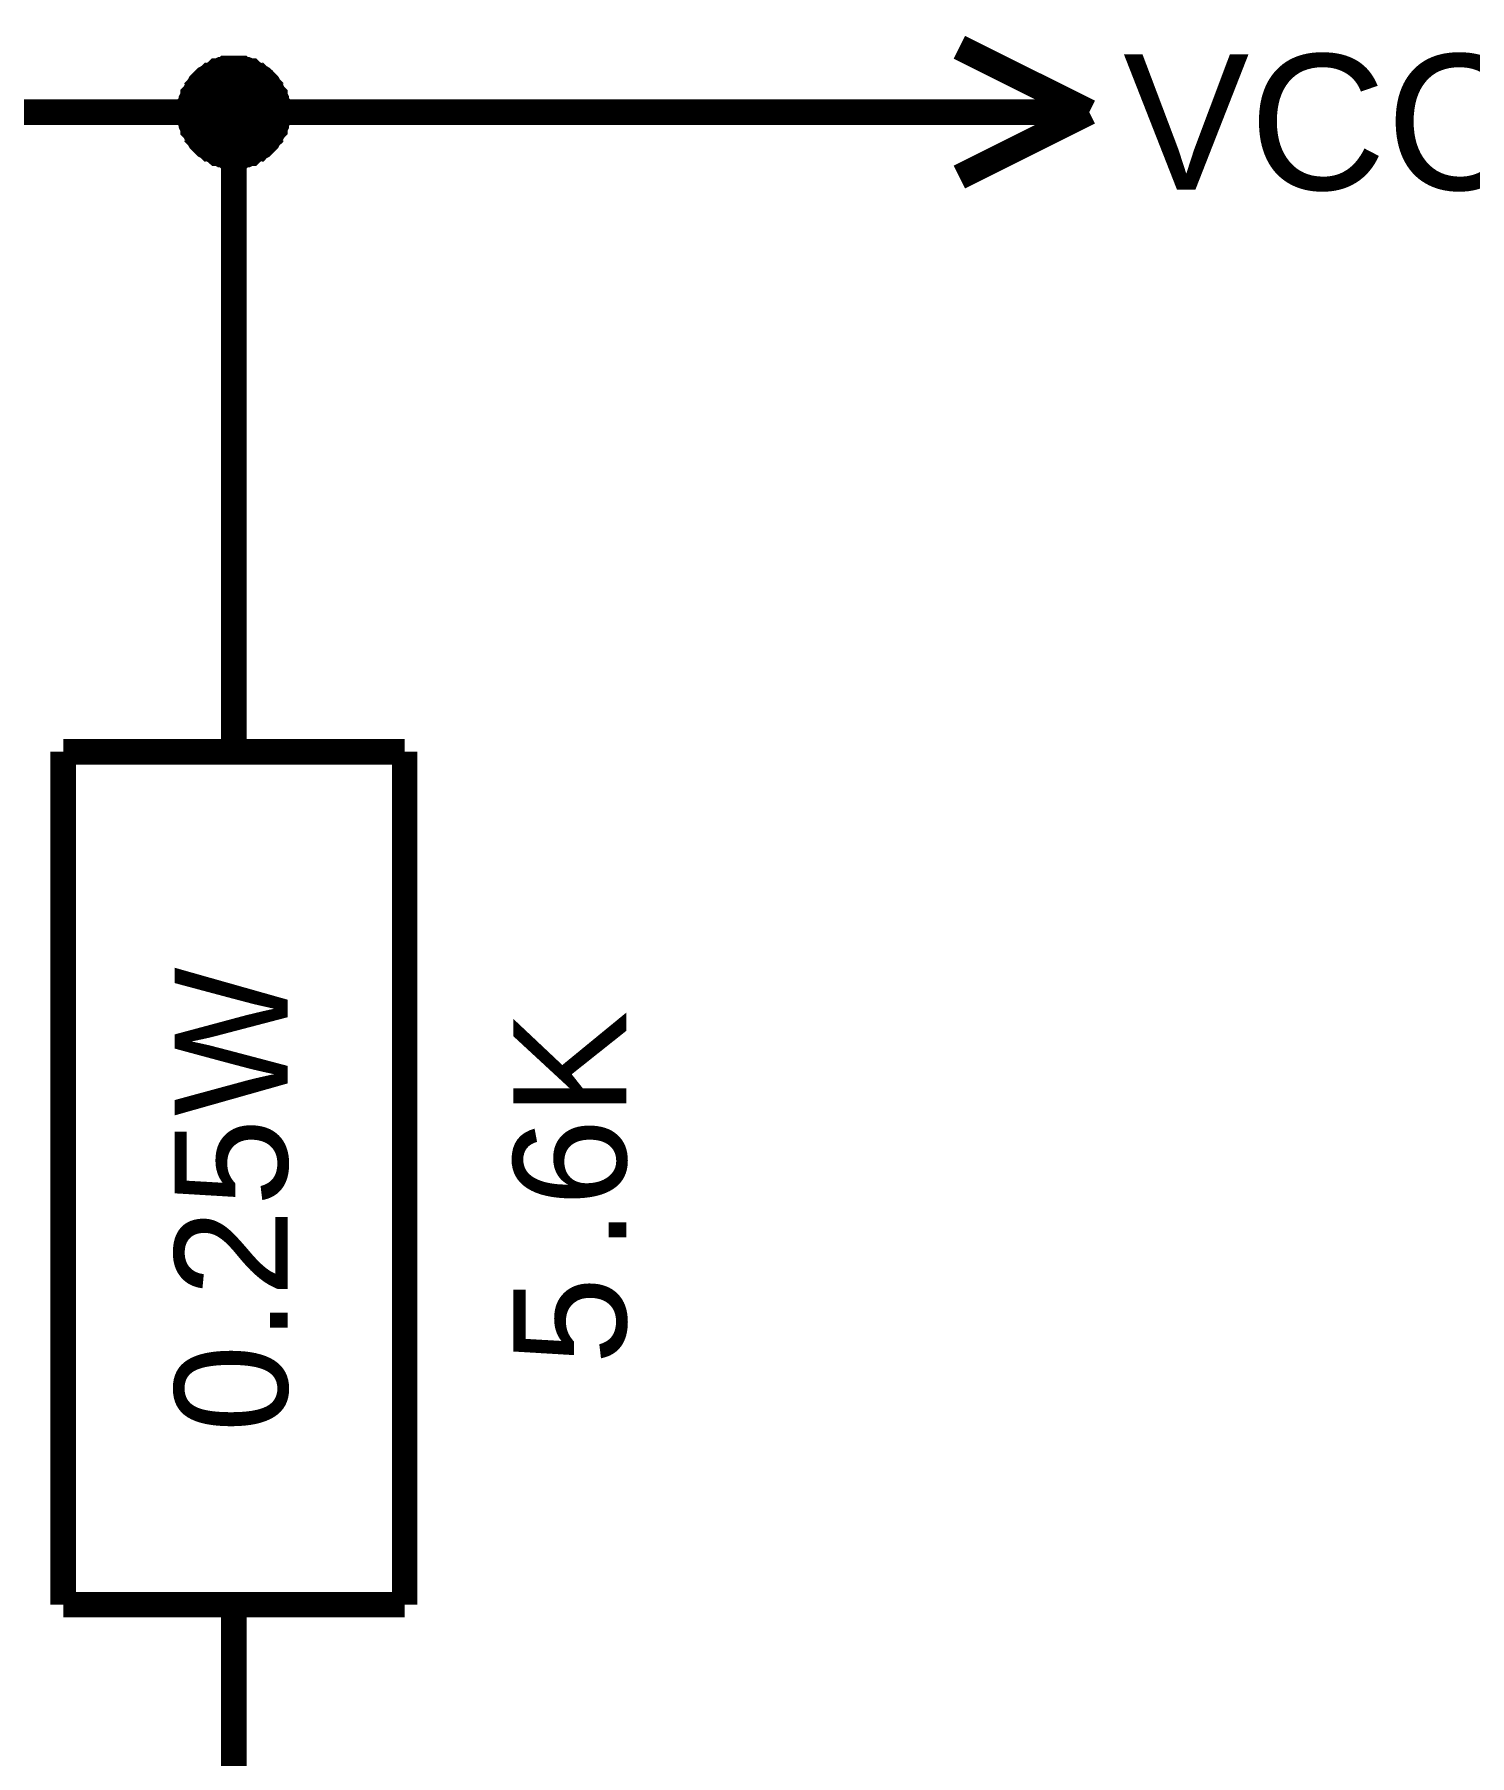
# Model space of a CAD drawing. Header units: millimetres. Extents: x -2024 to 917, y -725 to 13.
# Drawn here: x 497.23 to 514.06, y -578.07 to -557.88 of the extents above; entities that cross this region are included whole.
import ezdxf

# ---------------------------------------------------------------- set-up
doc = ezdxf.new("R2010")
doc.units = ezdxf.units.MM
doc.layers.add('Sheet', color=255, linetype='Continuous')
doc.styles.get("Standard").update_dxf_attribs({"font": 'arial.ttf'})

msp = doc.modelspace()

# ---------------------------------------------------------------- linework, layer by layer
at = {"layer": 'Sheet'}
for points, const_width in [([(509.598, -558.794), (508.075, -558.033)], 0.3), ([(499.055, -558.794), (499.055, -558.761), (499.055, -558.745), (499.055, -558.711), (499.072, -558.695), (499.072, -558.662), (499.072, -558.645), (499.088, -558.612), (499.088, -558.596), (499.105, -558.579), (499.121, -558.546), (499.138, -558.529), (499.138, -558.513), (499.154, -558.496), (499.171, -558.463), (499.188, -558.447), (499.204, -558.43), (499.221, -558.413), (499.237, -558.397), (499.27, -558.38), (499.287, -558.364), (499.303, -558.364), (499.32, -558.347), (499.353, -558.331), (499.37, -558.314), (499.386, -558.314), (499.419, -558.298), (499.436, -558.298), (499.469, -558.298), (499.485, -558.281), (499.519, -558.281), (499.535, -558.281), (499.568, -558.281)], 0.3), ([(499.055, -558.794), (499.055, -558.761), (499.055, -558.745), (499.055, -558.711), (499.072, -558.695), (499.072, -558.662), (499.072, -558.645), (499.088, -558.612), (499.088, -558.596), (499.105, -558.579), (499.121, -558.546), (499.138, -558.529), (499.138, -558.513), (499.154, -558.496), (499.171, -558.463), (499.188, -558.447), (499.204, -558.43), (499.221, -558.413), (499.237, -558.397), (499.27, -558.38), (499.287, -558.364), (499.303, -558.364), (499.32, -558.347), (499.353, -558.331), (499.37, -558.314), (499.386, -558.314), (499.419, -558.298), (499.436, -558.298), (499.469, -558.298), (499.485, -558.281), (499.519, -558.281), (499.535, -558.281), (499.568, -558.281)], 0.3), ([(499.055, -558.794), (499.055, -558.761), (499.055, -558.745), (499.055, -558.711), (499.072, -558.695), (499.072, -558.662), (499.072, -558.645), (499.088, -558.612), (499.088, -558.596), (499.105, -558.579), (499.121, -558.546), (499.138, -558.529), (499.138, -558.513), (499.154, -558.496), (499.171, -558.463), (499.188, -558.447), (499.204, -558.43), (499.221, -558.413), (499.237, -558.397), (499.27, -558.38), (499.287, -558.364), (499.303, -558.364), (499.32, -558.347), (499.353, -558.331), (499.37, -558.314), (499.386, -558.314), (499.419, -558.298), (499.436, -558.298), (499.469, -558.298), (499.485, -558.281), (499.519, -558.281), (499.535, -558.281), (499.568, -558.281)], 0.3), ([(499.055, -558.794), (499.055, -558.761), (499.055, -558.745), (499.055, -558.711), (499.072, -558.695), (499.072, -558.662), (499.072, -558.645), (499.088, -558.612), (499.088, -558.596), (499.105, -558.579), (499.121, -558.546), (499.138, -558.529), (499.138, -558.513), (499.154, -558.496), (499.171, -558.463), (499.188, -558.447), (499.204, -558.43), (499.221, -558.413), (499.237, -558.397), (499.27, -558.38), (499.287, -558.364), (499.303, -558.364), (499.32, -558.347), (499.353, -558.331), (499.37, -558.314), (499.386, -558.314), (499.419, -558.298), (499.436, -558.298), (499.469, -558.298), (499.485, -558.281), (499.519, -558.281), (499.535, -558.281), (499.568, -558.281)], 0.3), ([(499.055, -558.794), (499.055, -558.761), (499.055, -558.745), (499.055, -558.711), (499.072, -558.695), (499.072, -558.662), (499.072, -558.645), (499.088, -558.612), (499.088, -558.596), (499.105, -558.579), (499.121, -558.546), (499.138, -558.529), (499.138, -558.513), (499.154, -558.496), (499.171, -558.463), (499.188, -558.447), (499.204, -558.43), (499.221, -558.413), (499.237, -558.397), (499.27, -558.38), (499.287, -558.364), (499.303, -558.364), (499.32, -558.347), (499.353, -558.331), (499.37, -558.314), (499.386, -558.314), (499.419, -558.298), (499.436, -558.298), (499.469, -558.298), (499.485, -558.281), (499.519, -558.281), (499.535, -558.281), (499.568, -558.281)], 0.0991), ([(499.055, -558.794), (499.055, -558.761), (499.055, -558.745), (499.055, -558.711), (499.072, -558.695), (499.072, -558.662), (499.072, -558.645), (499.088, -558.612), (499.088, -558.596), (499.105, -558.579), (499.121, -558.546), (499.138, -558.529), (499.138, -558.513), (499.154, -558.496), (499.171, -558.463), (499.188, -558.447), (499.204, -558.43), (499.221, -558.413), (499.237, -558.397), (499.27, -558.38), (499.287, -558.364), (499.303, -558.364), (499.32, -558.347), (499.353, -558.331), (499.37, -558.314), (499.386, -558.314), (499.419, -558.298), (499.436, -558.298), (499.469, -558.298), (499.485, -558.281), (499.519, -558.281), (499.535, -558.281), (499.568, -558.281)], 0.0991), ([(499.055, -558.794), (499.055, -558.761), (499.055, -558.745), (499.055, -558.711), (499.072, -558.695), (499.072, -558.662), (499.072, -558.645), (499.088, -558.612), (499.088, -558.596), (499.105, -558.579), (499.121, -558.546), (499.138, -558.529), (499.138, -558.513), (499.154, -558.496), (499.171, -558.463), (499.188, -558.447), (499.204, -558.43), (499.221, -558.413), (499.237, -558.397), (499.27, -558.38), (499.287, -558.364), (499.303, -558.364), (499.32, -558.347), (499.353, -558.331), (499.37, -558.314), (499.386, -558.314), (499.419, -558.298), (499.436, -558.298), (499.469, -558.298), (499.485, -558.281), (499.519, -558.281), (499.535, -558.281), (499.568, -558.281)], 0.0991), ([(499.055, -558.794), (499.055, -558.761), (499.055, -558.745), (499.055, -558.711), (499.072, -558.695), (499.072, -558.662), (499.072, -558.645), (499.088, -558.612), (499.088, -558.596), (499.105, -558.579), (499.121, -558.546), (499.138, -558.529), (499.138, -558.513), (499.154, -558.496), (499.171, -558.463), (499.188, -558.447), (499.204, -558.43), (499.221, -558.413), (499.237, -558.397), (499.27, -558.38), (499.287, -558.364), (499.303, -558.364), (499.32, -558.347), (499.353, -558.331), (499.37, -558.314), (499.386, -558.314), (499.419, -558.298), (499.436, -558.298), (499.469, -558.298), (499.485, -558.281), (499.519, -558.281), (499.535, -558.281), (499.568, -558.281)], 0.0991), ([(499.568, -558.281), (499.568, -558.281)], 0.3), ([(499.568, -558.281), (499.601, -558.281), (499.618, -558.281), (499.651, -558.281), (499.668, -558.298), (499.701, -558.298), (499.717, -558.298), (499.75, -558.314), (499.767, -558.314), (499.783, -558.331), (499.816, -558.347), (499.833, -558.364), (499.85, -558.364), (499.866, -558.38), (499.899, -558.397), (499.916, -558.413), (499.932, -558.43), (499.949, -558.447), (499.965, -558.463), (499.982, -558.496), (499.999, -558.513), (499.999, -558.529), (500.015, -558.546), (500.032, -558.579), (500.048, -558.596), (500.048, -558.612), (500.065, -558.645), (500.065, -558.662), (500.065, -558.695), (500.081, -558.711), (500.081, -558.745), (500.081, -558.761), (500.081, -558.794)], 0.3), ([(499.568, -558.281), (499.568, -558.281)], 0.3), ([(499.568, -558.281), (499.601, -558.281), (499.618, -558.281), (499.651, -558.281), (499.668, -558.298), (499.701, -558.298), (499.717, -558.298), (499.75, -558.314), (499.767, -558.314), (499.783, -558.331), (499.816, -558.347), (499.833, -558.364), (499.85, -558.364), (499.866, -558.38), (499.899, -558.397), (499.916, -558.413), (499.932, -558.43), (499.949, -558.447), (499.965, -558.463), (499.982, -558.496), (499.999, -558.513), (499.999, -558.529), (500.015, -558.546), (500.032, -558.579), (500.048, -558.596), (500.048, -558.612), (500.065, -558.645), (500.065, -558.662), (500.065, -558.695), (500.081, -558.711), (500.081, -558.745), (500.081, -558.761), (500.081, -558.794)], 0.3), ([(499.568, -558.281), (499.568, -558.281)], 0.3), ([(499.568, -558.281), (499.601, -558.281), (499.618, -558.281), (499.651, -558.281), (499.668, -558.298), (499.701, -558.298), (499.717, -558.298), (499.75, -558.314), (499.767, -558.314), (499.783, -558.331), (499.816, -558.347), (499.833, -558.364), (499.85, -558.364), (499.866, -558.38), (499.899, -558.397), (499.916, -558.413), (499.932, -558.43), (499.949, -558.447), (499.965, -558.463), (499.982, -558.496), (499.999, -558.513), (499.999, -558.529), (500.015, -558.546), (500.032, -558.579), (500.048, -558.596), (500.048, -558.612), (500.065, -558.645), (500.065, -558.662), (500.065, -558.695), (500.081, -558.711), (500.081, -558.745), (500.081, -558.761), (500.081, -558.794)], 0.3), ([(499.568, -558.281), (499.568, -558.281)], 0.3), ([(499.568, -558.281), (499.601, -558.281), (499.618, -558.281), (499.651, -558.281), (499.668, -558.298), (499.701, -558.298), (499.717, -558.298), (499.75, -558.314), (499.767, -558.314), (499.783, -558.331), (499.816, -558.347), (499.833, -558.364), (499.85, -558.364), (499.866, -558.38), (499.899, -558.397), (499.916, -558.413), (499.932, -558.43), (499.949, -558.447), (499.965, -558.463), (499.982, -558.496), (499.999, -558.513), (499.999, -558.529), (500.015, -558.546), (500.032, -558.579), (500.048, -558.596), (500.048, -558.612), (500.065, -558.645), (500.065, -558.662), (500.065, -558.695), (500.081, -558.711), (500.081, -558.745), (500.081, -558.761), (500.081, -558.794)], 0.3), ([(499.568, -558.281), (499.568, -558.281)], 0.0991), ([(499.568, -558.281), (499.601, -558.281), (499.618, -558.281), (499.651, -558.281), (499.668, -558.298), (499.701, -558.298), (499.717, -558.298), (499.75, -558.314), (499.767, -558.314), (499.783, -558.331), (499.816, -558.347), (499.833, -558.364), (499.85, -558.364), (499.866, -558.38), (499.899, -558.397), (499.916, -558.413), (499.932, -558.43), (499.949, -558.447), (499.965, -558.463), (499.982, -558.496), (499.999, -558.513), (499.999, -558.529), (500.015, -558.546), (500.032, -558.579), (500.048, -558.596), (500.048, -558.612), (500.065, -558.645), (500.065, -558.662), (500.065, -558.695), (500.081, -558.711), (500.081, -558.745), (500.081, -558.761), (500.081, -558.794)], 0.0991), ([(499.568, -558.281), (499.568, -558.281)], 0.0991), ([(499.568, -558.281), (499.601, -558.281), (499.618, -558.281), (499.651, -558.281), (499.668, -558.298), (499.701, -558.298), (499.717, -558.298), (499.75, -558.314), (499.767, -558.314), (499.783, -558.331), (499.816, -558.347), (499.833, -558.364), (499.85, -558.364), (499.866, -558.38), (499.899, -558.397), (499.916, -558.413), (499.932, -558.43), (499.949, -558.447), (499.965, -558.463), (499.982, -558.496), (499.999, -558.513), (499.999, -558.529), (500.015, -558.546), (500.032, -558.579), (500.048, -558.596), (500.048, -558.612), (500.065, -558.645), (500.065, -558.662), (500.065, -558.695), (500.081, -558.711), (500.081, -558.745), (500.081, -558.761), (500.081, -558.794)], 0.0991), ([(499.568, -558.281), (499.568, -558.281)], 0.0991), ([(499.568, -558.281), (499.601, -558.281), (499.618, -558.281), (499.651, -558.281), (499.668, -558.298), (499.701, -558.298), (499.717, -558.298), (499.75, -558.314), (499.767, -558.314), (499.783, -558.331), (499.816, -558.347), (499.833, -558.364), (499.85, -558.364), (499.866, -558.38), (499.899, -558.397), (499.916, -558.413), (499.932, -558.43), (499.949, -558.447), (499.965, -558.463), (499.982, -558.496), (499.999, -558.513), (499.999, -558.529), (500.015, -558.546), (500.032, -558.579), (500.048, -558.596), (500.048, -558.612), (500.065, -558.645), (500.065, -558.662), (500.065, -558.695), (500.081, -558.711), (500.081, -558.745), (500.081, -558.761), (500.081, -558.794)], 0.0991), ([(499.568, -558.281), (499.568, -558.281)], 0.0991), ([(499.568, -558.281), (499.601, -558.281), (499.618, -558.281), (499.651, -558.281), (499.668, -558.298), (499.701, -558.298), (499.717, -558.298), (499.75, -558.314), (499.767, -558.314), (499.783, -558.331), (499.816, -558.347), (499.833, -558.364), (499.85, -558.364), (499.866, -558.38), (499.899, -558.397), (499.916, -558.413), (499.932, -558.43), (499.949, -558.447), (499.965, -558.463), (499.982, -558.496), (499.999, -558.513), (499.999, -558.529), (500.015, -558.546), (500.032, -558.579), (500.048, -558.596), (500.048, -558.612), (500.065, -558.645), (500.065, -558.662), (500.065, -558.695), (500.081, -558.711), (500.081, -558.745), (500.081, -558.761), (500.081, -558.794)], 0.0991), ([(487.072, -563.795), (487.072, -558.794), (499.568, -558.794), (507.066, -558.794)], 0.3), ([(499.568, -559.308), (499.535, -559.308), (499.519, -559.308), (499.485, -559.308), (499.469, -559.291), (499.436, -559.291), (499.419, -559.291), (499.386, -559.274), (499.37, -559.274), (499.353, -559.258), (499.32, -559.241), (499.303, -559.225), (499.287, -559.225), (499.27, -559.208), (499.237, -559.192), (499.221, -559.175), (499.204, -559.159), (499.188, -559.142), (499.171, -559.125), (499.154, -559.092), (499.138, -559.076), (499.138, -559.059), (499.121, -559.043), (499.105, -559.01), (499.088, -558.993), (499.088, -558.976), (499.072, -558.943), (499.072, -558.927), (499.072, -558.894), (499.055, -558.877), (499.055, -558.844), (499.055, -558.827), (499.055, -558.794)], 0.3), ([(499.055, -558.794), (499.055, -558.794)], 0.3), ([(499.568, -559.308), (499.535, -559.308), (499.519, -559.308), (499.485, -559.308), (499.469, -559.291), (499.436, -559.291), (499.419, -559.291), (499.386, -559.274), (499.37, -559.274), (499.353, -559.258), (499.32, -559.241), (499.303, -559.225), (499.287, -559.225), (499.27, -559.208), (499.237, -559.192), (499.221, -559.175), (499.204, -559.159), (499.188, -559.142), (499.171, -559.125), (499.154, -559.092), (499.138, -559.076), (499.138, -559.059), (499.121, -559.043), (499.105, -559.01), (499.088, -558.993), (499.088, -558.976), (499.072, -558.943), (499.072, -558.927), (499.072, -558.894), (499.055, -558.877), (499.055, -558.844), (499.055, -558.827), (499.055, -558.794)], 0.3), ([(499.055, -558.794), (499.055, -558.794)], 0.3), ([(499.568, -559.308), (499.535, -559.308), (499.519, -559.308), (499.485, -559.308), (499.469, -559.291), (499.436, -559.291), (499.419, -559.291), (499.386, -559.274), (499.37, -559.274), (499.353, -559.258), (499.32, -559.241), (499.303, -559.225), (499.287, -559.225), (499.27, -559.208), (499.237, -559.192), (499.221, -559.175), (499.204, -559.159), (499.188, -559.142), (499.171, -559.125), (499.154, -559.092), (499.138, -559.076), (499.138, -559.059), (499.121, -559.043), (499.105, -559.01), (499.088, -558.993), (499.088, -558.976), (499.072, -558.943), (499.072, -558.927), (499.072, -558.894), (499.055, -558.877), (499.055, -558.844), (499.055, -558.827), (499.055, -558.794)], 0.3), ([(499.055, -558.794), (499.055, -558.794)], 0.3), ([(499.568, -559.308), (499.535, -559.308), (499.519, -559.308), (499.485, -559.308), (499.469, -559.291), (499.436, -559.291), (499.419, -559.291), (499.386, -559.274), (499.37, -559.274), (499.353, -559.258), (499.32, -559.241), (499.303, -559.225), (499.287, -559.225), (499.27, -559.208), (499.237, -559.192), (499.221, -559.175), (499.204, -559.159), (499.188, -559.142), (499.171, -559.125), (499.154, -559.092), (499.138, -559.076), (499.138, -559.059), (499.121, -559.043), (499.105, -559.01), (499.088, -558.993), (499.088, -558.976), (499.072, -558.943), (499.072, -558.927), (499.072, -558.894), (499.055, -558.877), (499.055, -558.844), (499.055, -558.827), (499.055, -558.794)], 0.3), ([(499.055, -558.794), (499.055, -558.794)], 0.3), ([(499.568, -563.795), (499.568, -558.794)], 0.3), ([(500.081, -558.794), (500.081, -558.827), (500.081, -558.844), (500.081, -558.877), (500.065, -558.894), (500.065, -558.927), (500.065, -558.943), (500.048, -558.976), (500.048, -558.993), (500.032, -559.01), (500.015, -559.043), (499.999, -559.059), (499.999, -559.076), (499.982, -559.092), (499.965, -559.125), (499.949, -559.142), (499.932, -559.159), (499.916, -559.175), (499.899, -559.192), (499.866, -559.208), (499.85, -559.225), (499.833, -559.225), (499.816, -559.241), (499.783, -559.258), (499.767, -559.274), (499.75, -559.274), (499.717, -559.291), (499.701, -559.291), (499.668, -559.291), (499.651, -559.308), (499.618, -559.308), (499.601, -559.308), (499.568, -559.308)], 0.3), ([(500.081, -558.794), (500.081, -558.827), (500.081, -558.844), (500.081, -558.877), (500.065, -558.894), (500.065, -558.927), (500.065, -558.943), (500.048, -558.976), (500.048, -558.993), (500.032, -559.01), (500.015, -559.043), (499.999, -559.059), (499.999, -559.076), (499.982, -559.092), (499.965, -559.125), (499.949, -559.142), (499.932, -559.159), (499.916, -559.175), (499.899, -559.192), (499.866, -559.208), (499.85, -559.225), (499.833, -559.225), (499.816, -559.241), (499.783, -559.258), (499.767, -559.274), (499.75, -559.274), (499.717, -559.291), (499.701, -559.291), (499.668, -559.291), (499.651, -559.308), (499.618, -559.308), (499.601, -559.308), (499.568, -559.308)], 0.3), ([(500.081, -558.794), (500.081, -558.827), (500.081, -558.844), (500.081, -558.877), (500.065, -558.894), (500.065, -558.927), (500.065, -558.943), (500.048, -558.976), (500.048, -558.993), (500.032, -559.01), (500.015, -559.043), (499.999, -559.059), (499.999, -559.076), (499.982, -559.092), (499.965, -559.125), (499.949, -559.142), (499.932, -559.159), (499.916, -559.175), (499.899, -559.192), (499.866, -559.208), (499.85, -559.225), (499.833, -559.225), (499.816, -559.241), (499.783, -559.258), (499.767, -559.274), (499.75, -559.274), (499.717, -559.291), (499.701, -559.291), (499.668, -559.291), (499.651, -559.308), (499.618, -559.308), (499.601, -559.308), (499.568, -559.308)], 0.3), ([(500.081, -558.794), (500.081, -558.827), (500.081, -558.844), (500.081, -558.877), (500.065, -558.894), (500.065, -558.927), (500.065, -558.943), (500.048, -558.976), (500.048, -558.993), (500.032, -559.01), (500.015, -559.043), (499.999, -559.059), (499.999, -559.076), (499.982, -559.092), (499.965, -559.125), (499.949, -559.142), (499.932, -559.159), (499.916, -559.175), (499.899, -559.192), (499.866, -559.208), (499.85, -559.225), (499.833, -559.225), (499.816, -559.241), (499.783, -559.258), (499.767, -559.274), (499.75, -559.274), (499.717, -559.291), (499.701, -559.291), (499.668, -559.291), (499.651, -559.308), (499.618, -559.308), (499.601, -559.308), (499.568, -559.308)], 0.3), ([(500.081, -558.794), (500.081, -558.794), (500.081, -558.794), (500.081, -558.794), (500.081, -558.794), (500.081, -558.794), (500.081, -558.794), (500.081, -558.794), (500.081, -558.794), (500.081, -558.794), (500.081, -558.794), (500.081, -558.794), (500.081, -558.794), (500.081, -558.794), (500.081, -558.794), (500.081, -558.794), (500.081, -558.794), (500.081, -558.794), (500.081, -558.794), (500.081, -558.794), (500.081, -558.794), (500.081, -558.794), (500.081, -558.794), (500.081, -558.794), (500.081, -558.794), (500.081, -558.794), (500.081, -558.794), (500.081, -558.794), (500.081, -558.794), (500.081, -558.794), (500.081, -558.794), (500.081, -558.794), (500.081, -558.794)], 0.3), ([(500.081, -558.794), (500.081, -558.794)], 0.3), ([(500.081, -558.794), (500.081, -558.794), (500.081, -558.794), (500.081, -558.794), (500.081, -558.794), (500.081, -558.794), (500.081, -558.794), (500.081, -558.794), (500.081, -558.794), (500.081, -558.794), (500.081, -558.794), (500.081, -558.794), (500.081, -558.794), (500.081, -558.794), (500.081, -558.794), (500.081, -558.794), (500.081, -558.794), (500.081, -558.794), (500.081, -558.794), (500.081, -558.794), (500.081, -558.794), (500.081, -558.794), (500.081, -558.794), (500.081, -558.794), (500.081, -558.794), (500.081, -558.794), (500.081, -558.794), (500.081, -558.794), (500.081, -558.794), (500.081, -558.794), (500.081, -558.794), (500.081, -558.794), (500.081, -558.794)], 0.3), ([(500.081, -558.794), (500.081, -558.794)], 0.3), ([(500.081, -558.794), (500.081, -558.794), (500.081, -558.794), (500.081, -558.794), (500.081, -558.794), (500.081, -558.794), (500.081, -558.794), (500.081, -558.794), (500.081, -558.794), (500.081, -558.794), (500.081, -558.794), (500.081, -558.794), (500.081, -558.794), (500.081, -558.794), (500.081, -558.794), (500.081, -558.794), (500.081, -558.794), (500.081, -558.794), (500.081, -558.794), (500.081, -558.794), (500.081, -558.794), (500.081, -558.794), (500.081, -558.794), (500.081, -558.794), (500.081, -558.794), (500.081, -558.794), (500.081, -558.794), (500.081, -558.794), (500.081, -558.794), (500.081, -558.794), (500.081, -558.794), (500.081, -558.794), (500.081, -558.794)], 0.3), ([(500.081, -558.794), (500.081, -558.794)], 0.3), ([(500.081, -558.794), (500.081, -558.794), (500.081, -558.794), (500.081, -558.794), (500.081, -558.794), (500.081, -558.794), (500.081, -558.794), (500.081, -558.794), (500.081, -558.794), (500.081, -558.794), (500.081, -558.794), (500.081, -558.794), (500.081, -558.794), (500.081, -558.794), (500.081, -558.794), (500.081, -558.794), (500.081, -558.794), (500.081, -558.794), (500.081, -558.794), (500.081, -558.794), (500.081, -558.794), (500.081, -558.794), (500.081, -558.794), (500.081, -558.794), (500.081, -558.794), (500.081, -558.794), (500.081, -558.794), (500.081, -558.794), (500.081, -558.794), (500.081, -558.794), (500.081, -558.794), (500.081, -558.794), (500.081, -558.794)], 0.3), ([(500.081, -558.794), (500.081, -558.794)], 0.3), ([(507.066, -558.794), (509.598, -558.794)], 0.3), ([(509.598, -558.794), (508.075, -559.556)], 0.3), ([(499.568, -559.308), (499.535, -559.308), (499.519, -559.308), (499.485, -559.308), (499.469, -559.291), (499.436, -559.291), (499.419, -559.291), (499.386, -559.274), (499.37, -559.274), (499.353, -559.258), (499.32, -559.241), (499.303, -559.225), (499.287, -559.225), (499.27, -559.208), (499.237, -559.192), (499.221, -559.175), (499.204, -559.159), (499.188, -559.142), (499.171, -559.125), (499.154, -559.092), (499.138, -559.076), (499.138, -559.059), (499.121, -559.043), (499.105, -559.01), (499.088, -558.993), (499.088, -558.976), (499.072, -558.943), (499.072, -558.927), (499.072, -558.894), (499.055, -558.877), (499.055, -558.844), (499.055, -558.827), (499.055, -558.794)], 0.0991), ([(499.055, -558.794), (499.055, -558.794)], 0.0991), ([(499.568, -559.308), (499.535, -559.308), (499.519, -559.308), (499.485, -559.308), (499.469, -559.291), (499.436, -559.291), (499.419, -559.291), (499.386, -559.274), (499.37, -559.274), (499.353, -559.258), (499.32, -559.241), (499.303, -559.225), (499.287, -559.225), (499.27, -559.208), (499.237, -559.192), (499.221, -559.175), (499.204, -559.159), (499.188, -559.142), (499.171, -559.125), (499.154, -559.092), (499.138, -559.076), (499.138, -559.059), (499.121, -559.043), (499.105, -559.01), (499.088, -558.993), (499.088, -558.976), (499.072, -558.943), (499.072, -558.927), (499.072, -558.894), (499.055, -558.877), (499.055, -558.844), (499.055, -558.827), (499.055, -558.794)], 0.0991), ([(499.055, -558.794), (499.055, -558.794)], 0.0991), ([(499.568, -559.308), (499.535, -559.308), (499.519, -559.308), (499.485, -559.308), (499.469, -559.291), (499.436, -559.291), (499.419, -559.291), (499.386, -559.274), (499.37, -559.274), (499.353, -559.258), (499.32, -559.241), (499.303, -559.225), (499.287, -559.225), (499.27, -559.208), (499.237, -559.192), (499.221, -559.175), (499.204, -559.159), (499.188, -559.142), (499.171, -559.125), (499.154, -559.092), (499.138, -559.076), (499.138, -559.059), (499.121, -559.043), (499.105, -559.01), (499.088, -558.993), (499.088, -558.976), (499.072, -558.943), (499.072, -558.927), (499.072, -558.894), (499.055, -558.877), (499.055, -558.844), (499.055, -558.827), (499.055, -558.794)], 0.0991), ([(499.055, -558.794), (499.055, -558.794)], 0.0991), ([(499.568, -559.308), (499.535, -559.308), (499.519, -559.308), (499.485, -559.308), (499.469, -559.291), (499.436, -559.291), (499.419, -559.291), (499.386, -559.274), (499.37, -559.274), (499.353, -559.258), (499.32, -559.241), (499.303, -559.225), (499.287, -559.225), (499.27, -559.208), (499.237, -559.192), (499.221, -559.175), (499.204, -559.159), (499.188, -559.142), (499.171, -559.125), (499.154, -559.092), (499.138, -559.076), (499.138, -559.059), (499.121, -559.043), (499.105, -559.01), (499.088, -558.993), (499.088, -558.976), (499.072, -558.943), (499.072, -558.927), (499.072, -558.894), (499.055, -558.877), (499.055, -558.844), (499.055, -558.827), (499.055, -558.794)], 0.0991), ([(499.055, -558.794), (499.055, -558.794)], 0.0991), ([(500.081, -558.794), (500.081, -558.827), (500.081, -558.844), (500.081, -558.877), (500.065, -558.894), (500.065, -558.927), (500.065, -558.943), (500.048, -558.976), (500.048, -558.993), (500.032, -559.01), (500.015, -559.043), (499.999, -559.059), (499.999, -559.076), (499.982, -559.092), (499.965, -559.125), (499.949, -559.142), (499.932, -559.159), (499.916, -559.175), (499.899, -559.192), (499.866, -559.208), (499.85, -559.225), (499.833, -559.225), (499.816, -559.241), (499.783, -559.258), (499.767, -559.274), (499.75, -559.274), (499.717, -559.291), (499.701, -559.291), (499.668, -559.291), (499.651, -559.308), (499.618, -559.308), (499.601, -559.308), (499.568, -559.308)], 0.0991), ([(500.081, -558.794), (500.081, -558.827), (500.081, -558.844), (500.081, -558.877), (500.065, -558.894), (500.065, -558.927), (500.065, -558.943), (500.048, -558.976), (500.048, -558.993), (500.032, -559.01), (500.015, -559.043), (499.999, -559.059), (499.999, -559.076), (499.982, -559.092), (499.965, -559.125), (499.949, -559.142), (499.932, -559.159), (499.916, -559.175), (499.899, -559.192), (499.866, -559.208), (499.85, -559.225), (499.833, -559.225), (499.816, -559.241), (499.783, -559.258), (499.767, -559.274), (499.75, -559.274), (499.717, -559.291), (499.701, -559.291), (499.668, -559.291), (499.651, -559.308), (499.618, -559.308), (499.601, -559.308), (499.568, -559.308)], 0.0991), ([(500.081, -558.794), (500.081, -558.827), (500.081, -558.844), (500.081, -558.877), (500.065, -558.894), (500.065, -558.927), (500.065, -558.943), (500.048, -558.976), (500.048, -558.993), (500.032, -559.01), (500.015, -559.043), (499.999, -559.059), (499.999, -559.076), (499.982, -559.092), (499.965, -559.125), (499.949, -559.142), (499.932, -559.159), (499.916, -559.175), (499.899, -559.192), (499.866, -559.208), (499.85, -559.225), (499.833, -559.225), (499.816, -559.241), (499.783, -559.258), (499.767, -559.274), (499.75, -559.274), (499.717, -559.291), (499.701, -559.291), (499.668, -559.291), (499.651, -559.308), (499.618, -559.308), (499.601, -559.308), (499.568, -559.308)], 0.0991), ([(500.081, -558.794), (500.081, -558.827), (500.081, -558.844), (500.081, -558.877), (500.065, -558.894), (500.065, -558.927), (500.065, -558.943), (500.048, -558.976), (500.048, -558.993), (500.032, -559.01), (500.015, -559.043), (499.999, -559.059), (499.999, -559.076), (499.982, -559.092), (499.965, -559.125), (499.949, -559.142), (499.932, -559.159), (499.916, -559.175), (499.899, -559.192), (499.866, -559.208), (499.85, -559.225), (499.833, -559.225), (499.816, -559.241), (499.783, -559.258), (499.767, -559.274), (499.75, -559.274), (499.717, -559.291), (499.701, -559.291), (499.668, -559.291), (499.651, -559.308), (499.618, -559.308), (499.601, -559.308), (499.568, -559.308)], 0.0991), ([(500.081, -558.794), (500.081, -558.794), (500.081, -558.794), (500.081, -558.794), (500.081, -558.794), (500.081, -558.794), (500.081, -558.794), (500.081, -558.794), (500.081, -558.794), (500.081, -558.794), (500.081, -558.794), (500.081, -558.794), (500.081, -558.794), (500.081, -558.794), (500.081, -558.794), (500.081, -558.794), (500.081, -558.794), (500.081, -558.794), (500.081, -558.794), (500.081, -558.794), (500.081, -558.794), (500.081, -558.794), (500.081, -558.794), (500.081, -558.794), (500.081, -558.794), (500.081, -558.794), (500.081, -558.794), (500.081, -558.794), (500.081, -558.794), (500.081, -558.794), (500.081, -558.794), (500.081, -558.794), (500.081, -558.794)], 0.0991), ([(500.081, -558.794), (500.081, -558.794)], 0.0991), ([(500.081, -558.794), (500.081, -558.794), (500.081, -558.794), (500.081, -558.794), (500.081, -558.794), (500.081, -558.794), (500.081, -558.794), (500.081, -558.794), (500.081, -558.794), (500.081, -558.794), (500.081, -558.794), (500.081, -558.794), (500.081, -558.794), (500.081, -558.794), (500.081, -558.794), (500.081, -558.794), (500.081, -558.794), (500.081, -558.794), (500.081, -558.794), (500.081, -558.794), (500.081, -558.794), (500.081, -558.794), (500.081, -558.794), (500.081, -558.794), (500.081, -558.794), (500.081, -558.794), (500.081, -558.794), (500.081, -558.794), (500.081, -558.794), (500.081, -558.794), (500.081, -558.794), (500.081, -558.794), (500.081, -558.794)], 0.0991), ([(500.081, -558.794), (500.081, -558.794)], 0.0991), ([(500.081, -558.794), (500.081, -558.794), (500.081, -558.794), (500.081, -558.794), (500.081, -558.794), (500.081, -558.794), (500.081, -558.794), (500.081, -558.794), (500.081, -558.794), (500.081, -558.794), (500.081, -558.794), (500.081, -558.794), (500.081, -558.794), (500.081, -558.794), (500.081, -558.794), (500.081, -558.794), (500.081, -558.794), (500.081, -558.794), (500.081, -558.794), (500.081, -558.794), (500.081, -558.794), (500.081, -558.794), (500.081, -558.794), (500.081, -558.794), (500.081, -558.794), (500.081, -558.794), (500.081, -558.794), (500.081, -558.794), (500.081, -558.794), (500.081, -558.794), (500.081, -558.794), (500.081, -558.794), (500.081, -558.794)], 0.0991), ([(500.081, -558.794), (500.081, -558.794)], 0.0991), ([(500.081, -558.794), (500.081, -558.794), (500.081, -558.794), (500.081, -558.794), (500.081, -558.794), (500.081, -558.794), (500.081, -558.794), (500.081, -558.794), (500.081, -558.794), (500.081, -558.794), (500.081, -558.794), (500.081, -558.794), (500.081, -558.794), (500.081, -558.794), (500.081, -558.794), (500.081, -558.794), (500.081, -558.794), (500.081, -558.794), (500.081, -558.794), (500.081, -558.794), (500.081, -558.794), (500.081, -558.794), (500.081, -558.794), (500.081, -558.794), (500.081, -558.794), (500.081, -558.794), (500.081, -558.794), (500.081, -558.794), (500.081, -558.794), (500.081, -558.794), (500.081, -558.794), (500.081, -558.794), (500.081, -558.794)], 0.0991), ([(500.081, -558.794), (500.081, -558.794)], 0.0991), ([(499.568, -566.295), (499.568, -563.795)], 0.3), ([(497.566, -566.295), (501.571, -566.295)], 0.3), ([(497.566, -576.297), (497.566, -566.295)], 0.3), ([(501.571, -576.297), (501.571, -566.295)], 0.3), ([(497.566, -576.297), (501.571, -576.297)], 0.3), ([(499.568, -576.297), (499.568, -578.797)], 0.3)]:
    msp.add_lwpolyline(points, dxfattribs=dict(at, const_width=const_width))
at = {"layer": 'Sheet', "const_width": 0.508}
msp.add_lwpolyline([(499.332, -558.786, 1), (499.84, -558.786, 1)], format="xyb", close=True, dxfattribs=at)

# ---------------------------------------------------------------- texts
at = {"layer": 'Sheet'}
msp.add_text('VCC', height=1.5897, dxfattribs=at).set_placement((509.995, -559.705))
for s, p in [('W', (500.197, -570.568)), ('K', (504.169, -570.568)), ('5', (500.197, -571.627)), ('6', (504.169, -571.627)), ('2', (500.197, -572.687)), ('.', (504.169, -572.157)), ('5', (504.169, -573.482)), ('.', (500.197, -573.217)), ('0', (500.197, -574.277))]:
    msp.add_text(s, height=1.325, rotation=90, dxfattribs=at).set_placement(p)

doc.saveas('drawing.dxf')
